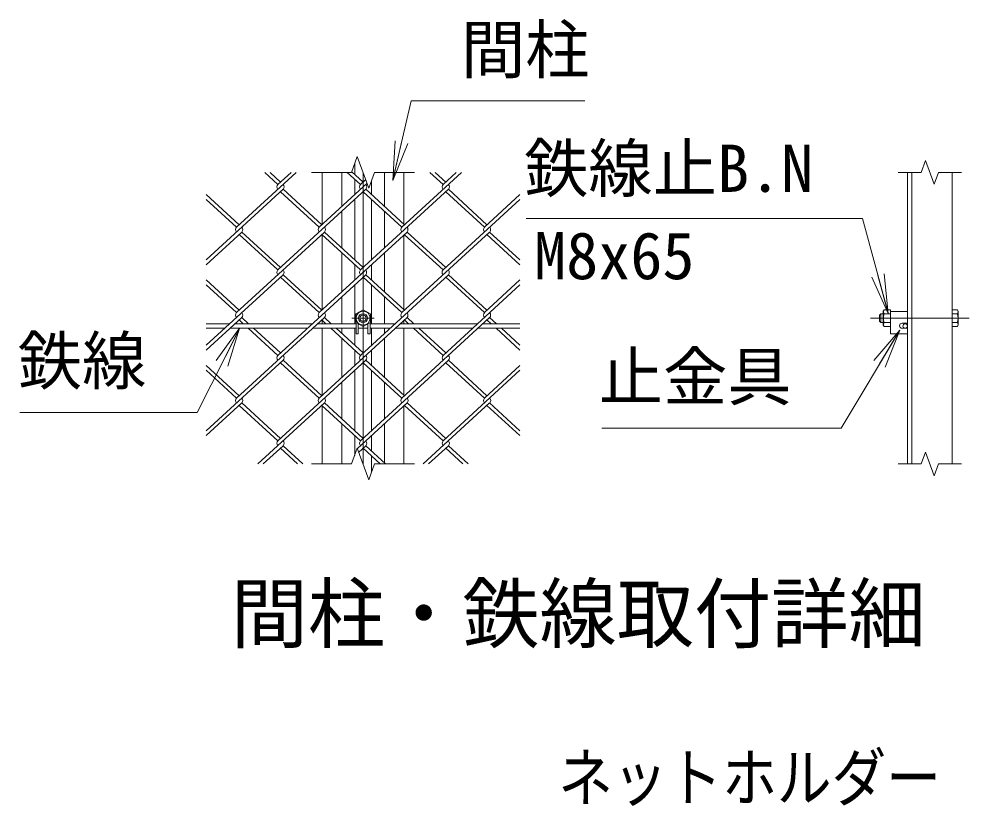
# Model space of a CAD drawing. Units: millimetres at full size; details may follow other scales. Extents: x -14700 to 14700, y -10395 to 10395.
# Drawn here: x -10608 to -7217, y -6351 to -3542 of the extents above; entities that cross this region are included whole.
import ezdxf
from ezdxf.enums import TextEntityAlignment as Align

# ---------------------------------------------------------------- set-up
doc = ezdxf.new("R2010")
doc.units = ezdxf.units.MM
doc.header["$LTSCALE"] = 40
doc.linetypes.add('USER1', pattern=[50.8, 31.75, -6.35, 6.35, -6.35])
for name, color, linetype, lineweight in [('0-0_D-STR3', 3, 'Continuous', 13), ('0-1_D-STR1', 1, 'Continuous', 18), ('0-2_D-BMK', 2, 'USER1', 13), ('0-6_D-STR-DIM', 7, 'Continuous', 13), ('0-7_0', 7, 'Continuous', 18), ('0-9_D-STR-TXT', 7, 'Continuous', 13), ('0-A_D-TTL-TXT', 7, 'Continuous', 13), ('0-B_D-STR2', 7, 'Continuous', 13)]:
    doc.layers.add(name, color=color, linetype=linetype, lineweight=lineweight)
doc.styles.add('ＭＳ ゴシック', font='')
doc.styles.get('ＭＳ ゴシック').set_extended_font_data('MS Gothic')

# ---------------------------------------------------------------- blocks, each defined once
blk = doc.blocks.new('_Open')
at = {"layer": '0-7_0'}
blk.add_line((-40, 6.67), (0, 0), dxfattribs=at)
blk.add_lwpolyline([(-40, -6.67), (0, 0), (-40, 0)], dxfattribs=at)

msp = doc.modelspace()

# ---------------------------------------------------------------- linework, layer by layer
at = {"layer": '0-0_D-STR3'}
for p, q in [((-9379.49, -4579.9), (-9405.49, -4594.91)), ((-9405.49, -4594.91), (-9405.49, -4624.93)), ((-9353.49, -4594.91), (-9379.49, -4579.9)), ((-9353.49, -4624.93), (-9353.49, -4594.91)), ((-7531.8, -4593.92), (-7536.6, -4598.72)), ((-7536.6, -4598.72), (-7536.6, -4621.12)), ((-7531.8, -4593.92), (-7531.8, -4625.92)), ((-7522.6, -4593.92), (-7531.8, -4593.92)), ((-7519.7, -4579.9), (-7522.6, -4584.92)), ((-7522.6, -4634.92), (-7522.6, -4584.92)), ((-7496.6, -4579.9), (-7519.7, -4579.9)), ((-7496.6, -4594.91), (-7519.7, -4594.91)), ((-7496.6, -4639.94), (-7496.6, -4579.9)), ((-7496.6, -4585.92), (-7436.6, -4585.92)), ((-7496.6, -4585.92), (-7496.6, -4665.92)), ((-7276.6, -4579.9), (-7258.19, -4579.9)), ((-7276.6, -4579.9), (-7276.6, -4639.94)), ((-7276.6, -4594.91), (-7258.19, -4594.91)), ((-7255.4, -4584.72), (-7258.19, -4579.9)), ((-7255.4, -4584.72), (-7255.4, -4635.12)), ((-9855.73, -4629.92), (-9939.49, -4629.92)), ((-9560.82, -4629.92), (-9836.78, -4629.92)), ((-9404.49, -4629.92), (-9541.87, -4629.92)), ((-9405.49, -4624.93), (-9379.49, -4639.94)), ((-9404.49, -4625.51), (-9404.49, -4665.92)), ((-9396.49, -4630.13), (-9396.49, -4665.92)), ((-9379.49, -4639.94), (-9353.49, -4624.93)), ((-9362.49, -4630.13), (-9362.49, -4665.92)), ((-9354.49, -4625.51), (-9354.49, -4665.92)), ((-9265.91, -4629.92), (-9354.49, -4629.92)), ((-8970.99, -4629.92), (-9246.96, -4629.92)), ((-8819.49, -4629.92), (-8952.05, -4629.92)), ((-7531.8, -4625.92), (-7536.6, -4621.12)), ((-7522.6, -4625.92), (-7531.8, -4625.92)), ((-7519.7, -4639.94), (-7522.6, -4634.92)), ((-7496.6, -4624.93), (-7519.7, -4624.93)), ((-7496.6, -4639.94), (-7519.7, -4639.94)), ((-7455.6, -4627.92), (-7436.6, -4627.92)), ((-7276.6, -4624.93), (-7258.19, -4624.93)), ((-7276.6, -4639.94), (-7258.19, -4639.94)), ((-7255.4, -4635.12), (-7258.19, -4639.94)), ((-9873.19, -4645.92), (-9939.49, -4645.92)), ((-9578.28, -4645.92), (-9854.24, -4645.92)), ((-9404.49, -4645.92), (-9559.33, -4645.92)), ((-9404.49, -4665.92), (-9396.49, -4665.92)), ((-9362.49, -4645.92), (-9396.49, -4645.92)), ((-9362.49, -4665.92), (-9354.49, -4665.92)), ((-9283.37, -4645.92), (-9354.49, -4645.92)), ((-8988.46, -4645.92), (-9264.42, -4645.92)), ((-8819.49, -4645.92), (-8969.51, -4645.92)), ((-7496.6, -4665.92), (-7436.6, -4665.92)), ((-7455.6, -4645.92), (-7436.6, -4645.92)), ((-7436.6, -4645.92), (-7436.6, -4665.92))]:
    msp.add_line(p, q, dxfattribs=at)
for centre, radius in [((-9379.49, -4609.92), 25), ((-9379.49, -4609.92), 16), ((-9379.49, -4609.92), 11.2), ((-7444.6, -4637.92), 8)]:
    msp.add_circle(centre, radius, dxfattribs=at)
for centre, radius, start, end in [((-7472.35, -4609.92), 49.68, 162.4121, 197.5879), ((-7508.73, -4587.4), 13.29, 145.61586, 214.38414), ((-7269.15, -4587.4), 13.29, 325.61585, 34.38415), ((-7305.54, -4609.92), 49.68, 342.4121, 17.5879), ((-7508.73, -4632.44), 13.29, 145.61584, 214.38415), ((-7455.6, -4636.92), 9, 90, 270), ((-7269.15, -4632.44), 13.29, 325.61585, 34.38415)]:
    msp.add_arc(centre, radius, start, end, dxfattribs=at)
at = {"layer": '0-1_D-STR1'}
for p, q in [((-9409.49, -4059.58), (-9409.49, -4096.6)), ((-9525.49, -4275.23), (-9525.49, -4089.92)), ((-9455.49, -4211.09), (-9455.49, -4089.92)), ((-9303.49, -4211.09), (-9303.49, -4089.92)), ((-9233.49, -4275.23), (-9233.49, -4089.92)), ((-7436.6, -5129.92), (-7436.6, -4089.92)), ((-7420.6, -5129.92), (-7420.6, -4089.92)), ((-7276.6, -5129.92), (-7276.6, -4089.92)), ((-9409.49, -4113.96), (-9409.49, -4168.94)), ((-9349.49, -4120.26), (-9349.49, -4168.94)), ((-9409.49, -4186.3), (-9409.49, -4401.56)), ((-9349.49, -4186.3), (-9349.49, -4401.56)), ((-9455.49, -4359.41), (-9455.49, -4228.45)), ((-9303.49, -4359.41), (-9303.49, -4228.45)), ((-9525.49, -4580.19), (-9525.49, -4312.62)), ((-9233.49, -4580.19), (-9233.49, -4312.62)), ((-9455.49, -4516.05), (-9455.49, -4376.77)), ((-9303.49, -4516.05), (-9303.49, -4376.77)), ((-9409.49, -4418.92), (-9409.49, -4473.9)), ((-9349.49, -4418.92), (-9349.49, -4473.9)), ((-9409.49, -4491.26), (-9409.49, -4629.92)), ((-9349.49, -4491.26), (-9349.49, -4629.92)), ((-9455.49, -4629.92), (-9455.49, -4533.41)), ((-9303.49, -4629.92), (-9303.49, -4533.41)), ((-9525.49, -4629.92), (-9525.49, -4617.58)), ((-9233.49, -4629.92), (-9233.49, -4617.58)), ((-9525.49, -4885.15), (-9525.49, -4645.92)), ((-9455.49, -4664.36), (-9455.49, -4645.92)), ((-9409.49, -4645.92), (-9409.49, -4706.52)), ((-9349.49, -4645.92), (-9349.49, -4706.52)), ((-9303.49, -4664.36), (-9303.49, -4645.92)), ((-9233.49, -4885.15), (-9233.49, -4645.92)), ((-9455.49, -4821.01), (-9455.49, -4681.73)), ((-9303.49, -4821.01), (-9303.49, -4681.73)), ((-9409.49, -4723.88), (-9409.49, -4778.86)), ((-9349.49, -4723.88), (-9349.49, -4778.86)), ((-9409.49, -4796.22), (-9409.49, -5011.47)), ((-9349.49, -4796.22), (-9349.49, -5011.47)), ((-9455.49, -4969.32), (-9455.49, -4838.37)), ((-9303.49, -4969.32), (-9303.49, -4838.37)), ((-9525.49, -5129.92), (-9525.49, -4922.54)), ((-9233.49, -5129.92), (-9233.49, -4922.54)), ((-9455.49, -5129.92), (-9455.49, -4986.68)), ((-9303.49, -5125.97), (-9303.49, -4986.68)), ((-9409.49, -5028.83), (-9409.49, -5099.58)), ((-9349.49, -5028.83), (-9349.49, -5083.81)), ((-9349.49, -5101.18), (-9349.49, -5160.26))]:
    msp.add_line(p, q, dxfattribs=at)
at = {"layer": '0-2_D-BMK'}
for p, q in [((-9379.49, -4089.92), (-9379.49, -5129.92)), ((-9339.49, -4609.92), (-9419.49, -4609.92)), ((-7568.59, -4609.92), (-7216.6, -4609.92))]:
    msp.add_line(p, q, dxfattribs=at)
at = {"layer": '0-6_D-STR-DIM'}
for p, q in [((-9420.54, -4089.92), (-9563.49, -4089.92)), ((-9195.49, -4089.92), (-9338.45, -4089.92)), ((-7469.6, -4089.92), (-7387.38, -4089.92)), ((-7325.82, -4089.92), (-7243.6, -4089.92)), ((-9420.54, -5129.92), (-9563.49, -5129.92)), ((-9195.49, -5129.92), (-9338.45, -5129.92)), ((-7469.6, -5129.92), (-7387.38, -5129.92)), ((-7325.82, -5129.92), (-7243.6, -5129.92))]:
    msp.add_line(p, q, dxfattribs=at)
for points in [[(-9420.54, -4089.92), (-9400.02, -4033.54), (-9358.97, -4146.3), (-9338.45, -4089.92)], [(-7325.82, -4089.92), (-7341.21, -4132.21), (-7371.99, -4047.63), (-7387.38, -4089.92)], [(-9420.54, -5129.92), (-9400.02, -5073.54), (-9358.97, -5186.3), (-9338.45, -5129.92)], [(-7325.82, -5129.92), (-7341.21, -5172.21), (-7371.99, -5087.63), (-7387.38, -5129.92)]]:
    msp.add_lwpolyline(points, dxfattribs=at)
at = {"layer": '0-9_D-STR-TXT'}
for points in [[(-8587.6, -3834.29), (-9208.22, -3834.29), (-9273.05, -4116.35)], [(-8796.78, -4254.68), (-7596.98, -4254.68), (-7505.13, -4590.94)], [(-10604.27, -4946.82), (-9971.21, -4946.82), (-9821.04, -4647.71)], [(-8526.8, -5002.94), (-7673.43, -5002.94), (-7464.79, -4654.98)]]:
    msp.add_lwpolyline(points, dxfattribs=at)
at = {"layer": '0-B_D-STR2'}
for p, q in [((-9618.17, -4089.92), (-9831.33, -4285.25)), ((-9683.88, -4132.77), (-9730.64, -4089.92)), ((-9674.4, -4124.09), (-9711.69, -4089.92)), ((-9636.64, -4089.92), (-9683.64, -4132.99)), ((-9388.97, -4132.77), (-9435.73, -4089.92)), ((-9379.49, -4124.09), (-9419.6, -4087.34)), ((-9028.35, -4089.92), (-9241.51, -4285.25)), ((-9094.06, -4132.77), (-9140.82, -4089.92)), ((-9084.58, -4124.09), (-9121.87, -4089.92)), ((-9047.3, -4089.92), (-9094.06, -4132.77)), ((-9365.43, -4128.56), (-9536.42, -4285.25)), ((-9370.17, -4115.54), (-9388.97, -4132.77)), ((-9664.93, -4150.13), (-9939.49, -4401.72)), ((-9821.86, -4276.57), (-9939.49, -4168.78)), ((-9370.02, -4150.13), (-9683.88, -4437.73)), ((-9536.42, -4285.25), (-9674.4, -4158.81)), ((-9526.95, -4276.57), (-9664.93, -4150.13)), ((-9075.11, -4150.13), (-9388.97, -4437.73)), ((-9241.51, -4285.25), (-9379.49, -4158.81)), ((-9232.04, -4276.57), (-9370.02, -4150.13)), ((-8946.6, -4285.25), (-9084.58, -4158.81)), ((-8937.13, -4276.57), (-9075.11, -4150.13)), ((-8819.49, -4168.78), (-8946.6, -4285.25)), ((-9831.33, -4285.25), (-9939.49, -4186.14)), ((-8819.49, -4186.14), (-9094.06, -4437.73)), ((-9812.39, -4302.61), (-9939.49, -4419.08)), ((-9517.48, -4302.61), (-9831.33, -4590.21)), ((-9674.4, -4429.05), (-9812.39, -4302.61)), ((-9222.57, -4302.61), (-9536.42, -4590.21)), ((-9379.49, -4429.05), (-9517.48, -4302.61)), ((-8927.65, -4302.61), (-9241.51, -4590.21)), ((-9084.58, -4429.05), (-9222.57, -4302.61)), ((-8819.49, -4401.72), (-8927.65, -4302.61)), ((-9683.88, -4437.73), (-9821.86, -4311.29)), ((-9388.97, -4437.73), (-9526.95, -4311.29)), ((-9094.06, -4437.73), (-9231.21, -4312.05)), ((-8819.49, -4419.08), (-8937.13, -4311.29)), ((-9664.93, -4455.09), (-9939.49, -4706.68)), ((-9821.86, -4581.53), (-9939.49, -4473.73)), ((-9370.02, -4455.09), (-9683.88, -4742.69)), ((-9536.42, -4590.21), (-9674.4, -4463.77)), ((-9526.95, -4581.53), (-9664.93, -4455.09)), ((-9075.11, -4455.09), (-9388.97, -4742.69)), ((-9241.51, -4590.21), (-9379.49, -4463.77)), ((-9232.04, -4581.53), (-9370.02, -4455.09)), ((-8946.6, -4590.21), (-9084.58, -4463.77)), ((-8937.13, -4581.53), (-9075.11, -4455.09)), ((-8819.49, -4473.73), (-8946.6, -4590.21)), ((-9831.33, -4590.21), (-9939.49, -4491.1)), ((-8819.49, -4491.1), (-9094.06, -4742.69)), ((-9812.39, -4607.57), (-9939.49, -4724.04)), ((-9517.48, -4607.57), (-9831.33, -4895.16)), ((-9787.99, -4629.92), (-9812.39, -4607.57)), ((-9222.57, -4607.57), (-9536.42, -4895.16)), ((-9493.08, -4629.92), (-9517.48, -4607.57)), ((-8927.65, -4607.57), (-9241.51, -4895.16)), ((-9198.17, -4629.92), (-9222.57, -4607.57)), ((-8903.26, -4629.92), (-8927.65, -4607.57)), ((-9806.94, -4629.92), (-9821.86, -4616.25)), ((-9512.03, -4629.92), (-9526.95, -4616.25)), ((-9217.12, -4629.92), (-9232.04, -4616.25)), ((-8922.21, -4629.92), (-8937.13, -4616.25)), ((-9683.88, -4742.69), (-9789.48, -4645.92)), ((-9674.4, -4734), (-9770.53, -4645.92)), ((-9388.97, -4742.69), (-9494.57, -4645.92)), ((-9379.49, -4734), (-9475.62, -4645.92)), ((-9094.06, -4742.69), (-9199.66, -4645.92)), ((-9084.58, -4734), (-9180.71, -4645.92)), ((-8819.49, -4724.04), (-8904.75, -4645.92)), ((-8819.49, -4706.68), (-8885.8, -4645.92)), ((-9664.93, -4760.05), (-9939.49, -5011.64)), ((-9821.86, -4886.48), (-9939.49, -4778.69)), ((-9370.02, -4760.05), (-9683.88, -5047.64)), ((-9536.42, -4895.16), (-9674.4, -4768.73)), ((-9526.95, -4886.48), (-9664.93, -4760.05)), ((-9075.11, -4760.05), (-9388.97, -5047.64)), ((-9241.51, -4895.16), (-9379.49, -4768.73)), ((-9232.04, -4886.48), (-9370.02, -4760.05)), ((-8946.6, -4895.16), (-9084.58, -4768.73)), ((-8937.13, -4886.48), (-9075.11, -4760.05)), ((-8819.49, -4778.69), (-8946.6, -4895.16)), ((-9831.33, -4895.16), (-9939.49, -4796.05)), ((-8819.49, -4796.05), (-9094.06, -5047.64)), ((-9812.39, -4912.53), (-9939.49, -5029)), ((-9674.4, -5038.96), (-9812.39, -4912.53)), ((-9517.48, -4912.53), (-9754.72, -5129.92)), ((-9379.49, -5038.96), (-9517.48, -4912.53)), ((-9222.57, -4912.53), (-9399.58, -5074.73)), ((-9084.58, -5038.96), (-9222.57, -4912.53)), ((-8927.65, -4912.53), (-9164.9, -5129.92)), ((-8819.49, -5011.64), (-8927.65, -4912.53)), ((-9683.88, -5047.64), (-9821.86, -4921.21)), ((-9388.97, -5047.64), (-9526.95, -4921.21)), ((-9094.06, -5047.64), (-9232.04, -4921.21)), ((-8819.49, -5029), (-8937.13, -4921.21)), ((-9664.93, -5065.01), (-9735.77, -5129.92)), ((-9613.04, -5129.92), (-9674.4, -5073.69)), ((-9594.09, -5129.92), (-9664.93, -5065.01)), ((-9370.02, -5065.01), (-9394.84, -5087.75)), ((-9318.12, -5129.92), (-9379.49, -5073.69)), ((-9299.18, -5129.92), (-9370.02, -5065.01)), ((-9075.11, -5065.01), (-9145.95, -5129.92)), ((-9023.21, -5129.92), (-9084.58, -5073.69)), ((-9004.27, -5129.92), (-9075.11, -5065.01))]:
    msp.add_line(p, q, dxfattribs=at)
for centre, start, end in [((-9674.19, -4141.69), 137.5, 222.5), ((-9674.19, -4141.69), 317.5, 42.5), ((-9379.28, -4141.69), 137.5, 222.5), ((-9379.28, -4141.69), 317.5, 42.5), ((-9084.37, -4141.69), 137.5, 222.5), ((-9084.37, -4141.69), 317.5, 42.5), ((-9821.86, -4293.93), 137.5, 222.5), ((-9821.86, -4293.93), 317.5, 42.5), ((-9526.95, -4293.93), 137.5, 222.5), ((-9526.95, -4293.93), 317.5, 42.5), ((-9232.04, -4293.93), 137.5, 222.5), ((-9232.04, -4293.93), 317.5, 42.5), ((-8936.91, -4294.17), 137.5, 222.5), ((-8936.91, -4294.17), 317.5, 42.5), ((-9674.43, -4446.43), 137.5, 222.5), ((-9674.43, -4446.43), 317.5, 42.5), ((-9379.52, -4446.43), 137.5, 222.5), ((-9379.52, -4446.43), 317.5, 42.5), ((-9084.61, -4446.43), 137.5, 222.5), ((-9084.61, -4446.43), 317.5, 42.5), ((-9821.86, -4598.89), 137.5, 222.5), ((-9821.86, -4598.89), 317.5, 42.5), ((-9526.95, -4598.89), 137.5, 222.5), ((-9526.95, -4598.89), 317.5, 42.5), ((-9232.04, -4598.89), 137.5, 222.5), ((-9232.04, -4598.89), 317.5, 42.5), ((-8936.91, -4599.13), 137.5, 222.5), ((-8936.91, -4599.13), 317.5, 42.5), ((-9674.43, -4751.39), 137.5, 222.5), ((-9674.43, -4751.39), 317.5, 42.5), ((-9379.26, -4751.58), 137.5, 222.5), ((-9379.26, -4751.58), 317.5, 42.5), ((-9084.35, -4751.58), 137.5, 222.5), ((-9084.35, -4751.58), 317.5, 42.5), ((-9821.62, -4904.06), 137.5, 222.5), ((-9821.62, -4904.06), 317.5, 42.5), ((-9526.71, -4904.06), 137.5, 222.5), ((-9526.71, -4904.06), 317.5, 42.5), ((-9231.8, -4904.06), 137.5, 222.5), ((-9231.8, -4904.06), 317.5, 42.5), ((-8936.68, -4904.3), 137.5, 222.5), ((-8936.68, -4904.3), 317.5, 42.5), ((-9674.43, -5056.35), 137.5, 222.5), ((-9674.43, -5056.35), 317.5, 42.5), ((-9379.26, -5056.54), 137.5, 222.5), ((-9379.26, -5056.54), 317.5, 42.5), ((-9084.35, -5056.54), 137.5, 222.5), ((-9084.35, -5056.54), 317.5, 42.5)]:
    msp.add_arc(centre, 12.85, start, end, dxfattribs=at)

# ---------------------------------------------------------------- block references
at = {"layer": '0-9_D-STR-TXT', "xscale": 3.5, "yscale": 3.5}
for p, rotation in [((-9273.49, -4118.29), 257.05652), ((-7504.61, -4592.87), 285.27617), ((-9820.14, -4645.92), 63.34043), ((-7463.76, -4653.27), 59.05204)]:
    msp.add_blockref('_Open', p, dxfattribs=dict(at, rotation=rotation))

# ---------------------------------------------------------------- texts
at = {"layer": '0-9_D-STR-TXT', "style": 'ＭＳ ゴシック'}
for s, p in [('間柱', (-9029.99, -3786.24)), ('鉄線止B.N', (-8804.78, -4209.74)), ('M8x65', (-8769.11, -4521.4)), ('鉄線', (-10612.26, -4896.55)), ('止金具', (-8538.34, -4953.12))]:
    msp.add_text(s, height=168.3, dxfattribs=at).set_placement(p, align=Align.BOTTOM_LEFT)
at = {"layer": '0-9_D-STR-TXT', "style": 'ＭＳ ゴシック', "width": 0.85}
msp.add_text('ネットホルダー', height=168.3, dxfattribs=at).set_placement((-8682.98, -6383.87), align=Align.BOTTOM_LEFT)
at = {"layer": '0-A_D-TTL-TXT', "style": 'ＭＳ ゴシック'}
msp.add_text('間柱・鉄線取付詳細', height=202.1, dxfattribs=at).set_placement((-9852.2, -5825.75), align=Align.BOTTOM_LEFT)

doc.saveas('drawing.dxf')
